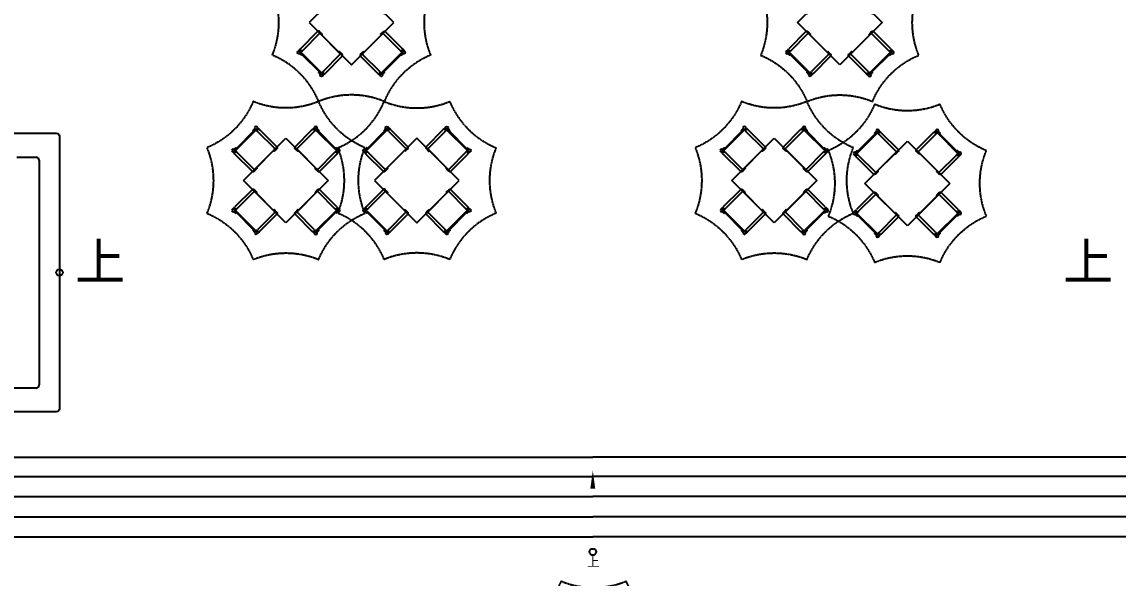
# Model space of a CAD drawing. Header units: millimetres. Extents: x -6033 to 120673, y -816267322945 to 90533.
# Drawn here: x 48032 to 65960, y 48439 to 57544 of the extents above; entities that cross this region are included whole.
import ezdxf

# ---------------------------------------------------------------- set-up
doc = ezdxf.new("R2010")
doc.units = ezdxf.units.MM
doc.linetypes.add('I-AR$0$ACAD_ISO02W100', pattern=[15, 12, -3])
for name, color, linetype in [('I-AR$0$A-stairs', 2, 'Continuous'), ('I-AR$0$FF-活动家具', 1, 'Continuous'), ('I-AR$0$ID-TEXT-HEADING-3', 3, 'Continuous'), ('I-AR$0$L-ELEV-MARK', 253, 'Continuous')]:
    doc.layers.add(name, color=color, linetype=linetype)
doc.layers.add('I-AR$0$I-SCOPE', color=252, linetype='Continuous', lineweight=35)
doc.styles.add('I-AR$0$Arial', font='ARIALUNI.ttf')
doc.styles.add('I-AR$0$MtXpl_', font='SimSun.ttf')

# ---------------------------------------------------------------- blocks, each defined once
blk = doc.blocks.new('I-AR$0$A$C5e96f56e')
at = {"layer": 'I-AR$0$L-ELEV-MARK', "color": 252, "linetype": 'I-AR$0$ACAD_ISO02W100'}
for centre, start, end in [((-990, 2390), 270, 315), ((990, 2390), 225, 270), ((-2390, 990), 315, 0), ((2390, 990), 180, 225), ((-2390, -990), 0, 45), ((2390, -990), 135, 180), ((-990, -2390), 45, 90), ((990, -2390), 90, 135)]:
    blk.add_arc(centre, 1400, start, end, dxfattribs=at)
blk = doc.blocks.new('I-AR$0$SGDFHGDH')
at = {"layer": 'I-AR$0$FF-活动家具', "lineweight": -3}
for p, q in [((270444, 259795), (270444, 260191)), ((270447, 260242), (270447, 260201)), ((270452, 260208), (270452, 260235)), ((270482, 260230), (270482, 260236)), ((270482, 260208), (270482, 260227)), ((270488, 260247), (270488, 260242)), ((270970, 260242), (270488, 260242)), ((270488, 260242), (270488, 260230)), ((270488, 260227), (270488, 260198)), ((270488, 260219), (270488, 260198)), ((270489, 260191), (270489, 259795)), ((270528, 260242), (270528, 260257)), ((270930, 260257), (270930, 260242)), ((270969, 259795), (270969, 260191)), ((270970, 260242), (270970, 260247)), ((270970, 260242), (270970, 260230)), ((270970, 260227), (270970, 260198)), ((270970, 260198), (270970, 260219)), ((270976, 260230), (270976, 260236)), ((270976, 260208), (270976, 260227)), ((270991, 260230), (270991, 260230)), ((271006, 260208), (271006, 260235)), ((271011, 260201), (271011, 260242)), ((271014, 260191), (271014, 259795)), ((271219, 259787), (270239, 259787)), ((270239, 259787), (270239, 258807)), ((270488, 259787), (270488, 259772)), ((270488, 259787), (270970, 259787)), ((270528, 259772), (270528, 259787)), ((270930, 259787), (270930, 259772)), ((270968, 259787), (270968, 259811)), ((270970, 259772), (270970, 259788)), ((271219, 258807), (271219, 259787)), ((269784, 259498), (269769, 259498)), ((269780, 259538), (269784, 259538)), ((269784, 259580), (269825, 259580)), ((269784, 259538), (269796, 259538)), ((269784, 259056), (269784, 259538)), ((269796, 259545), (269790, 259545)), ((269819, 259575), (269791, 259575)), ((269819, 259545), (269799, 259545)), ((269799, 259538), (269828, 259538)), ((269807, 259538), (269828, 259538)), ((270231, 259582), (269835, 259582)), ((269835, 259537), (270231, 259537)), ((270239, 259538), (270239, 259056)), ((270239, 259538), (270254, 259538)), ((270254, 259498), (270239, 259498)), ((271219, 259538), (271204, 259538)), ((271204, 259498), (271219, 259498)), ((271219, 259538), (271219, 259056)), ((271226, 259582), (271622, 259582)), ((271622, 259537), (271226, 259537)), ((271650, 259538), (271630, 259538)), ((271659, 259538), (271630, 259538)), ((271674, 259580), (271633, 259580)), ((271639, 259575), (271666, 259575)), ((271639, 259545), (271659, 259545)), ((271662, 259545), (271668, 259545)), ((271673, 259538), (271662, 259538)), ((271678, 259538), (271673, 259538)), ((271673, 259056), (271673, 259538)), ((271673, 259498), (271688, 259498)), ((269769, 259096), (269784, 259096)), ((269784, 259056), (269779, 259056)), ((269784, 259056), (269796, 259056)), ((269799, 259056), (269828, 259056)), ((269828, 259056), (269807, 259056)), ((270231, 259058), (269835, 259058)), ((270239, 259058), (270216, 259058)), ((270239, 259096), (270254, 259096)), ((270254, 259056), (270239, 259056)), ((271219, 259096), (271204, 259096)), ((271204, 259056), (271219, 259056)), ((271219, 259058), (271242, 259058)), ((271226, 259058), (271622, 259058)), ((271630, 259056), (271650, 259056)), ((271659, 259056), (271630, 259056)), ((271673, 259056), (271662, 259056)), ((271688, 259096), (271673, 259096)), ((271673, 259056), (271678, 259056)), ((269825, 259015), (269784, 259015)), ((269796, 259050), (269790, 259050)), ((269819, 259020), (269791, 259020)), ((269796, 259035), (269796, 259035)), ((269819, 259050), (269799, 259050)), ((269835, 259013), (270231, 259013)), ((271622, 259013), (271226, 259013)), ((271633, 259015), (271674, 259015)), ((271639, 259050), (271659, 259050)), ((271639, 259020), (271666, 259020)), ((271662, 259050), (271668, 259050)), ((271662, 259035), (271662, 259035)), ((270239, 258807), (271219, 258807)), ((270444, 258800), (270444, 258404)), ((270488, 258807), (270488, 258822)), ((270488, 258807), (270970, 258807)), ((270489, 258404), (270489, 258800)), ((270528, 258822), (270528, 258807)), ((270930, 258807), (270930, 258822)), ((270968, 258807), (270968, 258784)), ((270969, 258800), (270969, 258404)), ((270970, 258822), (270970, 258807)), ((271014, 258404), (271014, 258800)), ((270447, 258352), (270447, 258394)), ((270452, 258387), (270452, 258360)), ((270482, 258387), (270482, 258367)), ((270482, 258364), (270482, 258359)), ((270488, 258367), (270488, 258397)), ((270488, 258376), (270488, 258397)), ((270488, 258353), (270488, 258364)), ((270970, 258353), (270488, 258353)), ((270488, 258348), (270488, 258353)), ((270528, 258353), (270528, 258338)), ((270930, 258338), (270930, 258353)), ((270970, 258367), (270970, 258397)), ((270970, 258397), (270970, 258376)), ((270970, 258353), (270970, 258364)), ((270970, 258353), (270970, 258348)), ((270976, 258387), (270976, 258367)), ((270976, 258364), (270976, 258358)), ((270991, 258364), (270991, 258364)), ((271006, 258387), (271006, 258360)), ((271011, 258394), (271011, 258352))]:
    blk.add_line(p, q, dxfattribs=at)
at = {"layer": 'I-AR$0$FF-活动家具', "color": 8, "lineweight": -3}
for p, q in [((270467, 260230), (270991, 260230)), ((270470, 260227), (270988, 260227)), ((269796, 259560), (269796, 259035)), ((269799, 259557), (269799, 259038)), ((271659, 259557), (271659, 259038)), ((271662, 259560), (271662, 259035)), ((270467, 258364), (270991, 258364)), ((270470, 258367), (270988, 258367))]:
    blk.add_line(p, q, dxfattribs=at)
at = {"layer": 'I-AR$0$FF-活动家具', "lineweight": -3, "flags": 128}
for points in [[(270488, 260257), (270488, 260257), (270489, 260257), (270490, 260257), (270491, 260257), (270492, 260257), (270494, 260257), (270496, 260257), (270499, 260257), (270501, 260257), (270504, 260257), (270506, 260257), (270509, 260257), (270512, 260257), (270514, 260257), (270517, 260257), (270519, 260257), (270521, 260257), (270523, 260257), (270525, 260257), (270526, 260257), (270527, 260257), (270528, 260257), (270528, 260257), (270528, 260257)], [(270930, 260257), (270930, 260257), (270930, 260257), (270931, 260257), (270932, 260257), (270934, 260257), (270936, 260257), (270938, 260257), (270940, 260257), (270942, 260257), (270945, 260257), (270947, 260257), (270950, 260257), (270953, 260257), (270955, 260257), (270958, 260257), (270960, 260257), (270962, 260257), (270964, 260257), (270966, 260257), (270968, 260257), (270969, 260257), (270969, 260257), (270970, 260257)], [(270528, 259772), (270528, 259772), (270527, 259772), (270526, 259772), (270525, 259772), (270524, 259772), (270522, 259772), (270520, 259772), (270518, 259772), (270515, 259772), (270513, 259772), (270510, 259772), (270508, 259772), (270505, 259772), (270502, 259772), (270500, 259772), (270497, 259772), (270495, 259772), (270493, 259772), (270492, 259772), (270490, 259772), (270489, 259772), (270488, 259772), (270488, 259772), (270488, 259772)], [(270970, 259772), (270970, 259772), (270970, 259772), (270969, 259772), (270968, 259772), (270967, 259772), (270965, 259772), (270963, 259772), (270961, 259772), (270959, 259772), (270957, 259772), (270954, 259772), (270951, 259772), (270949, 259772), (270946, 259772), (270944, 259772), (270941, 259772), (270939, 259772), (270937, 259772), (270935, 259772), (270933, 259772), (270932, 259772), (270931, 259772), (270930, 259772), (270930, 259772), (270930, 259772)], [(271204, 259498), (271204, 259498), (271204, 259499), (271204, 259500), (271204, 259501), (271204, 259502), (271204, 259504), (271204, 259506), (271204, 259508), (271204, 259511), (271204, 259513), (271204, 259516), (271204, 259519), (271204, 259521), (271204, 259524), (271204, 259526), (271204, 259529), (271204, 259531), (271204, 259533), (271204, 259535), (271204, 259536), (271204, 259537), (271204, 259538), (271204, 259538), (271204, 259538)], [(271688, 259538), (271688, 259538), (271688, 259537), (271688, 259537), (271688, 259535), (271688, 259534), (271688, 259532), (271688, 259530), (271688, 259528), (271688, 259525), (271688, 259523), (271688, 259520), (271688, 259517), (271688, 259515), (271688, 259512), (271688, 259510), (271688, 259507), (271688, 259505), (271688, 259503), (271688, 259502), (271688, 259500), (271688, 259499), (271688, 259499), (271688, 259498), (271688, 259498)], [(271204, 259056), (271204, 259056), (271204, 259057), (271204, 259057), (271204, 259058), (271204, 259059), (271204, 259061), (271204, 259063), (271204, 259065), (271204, 259067), (271204, 259069), (271204, 259072), (271204, 259075), (271204, 259077), (271204, 259080), (271204, 259083), (271204, 259085), (271204, 259087), (271204, 259090), (271204, 259091), (271204, 259093), (271204, 259094), (271204, 259095), (271204, 259096), (271204, 259096), (271204, 259096)], [(271688, 259096), (271688, 259096), (271688, 259096), (271688, 259095), (271688, 259094), (271688, 259092), (271688, 259090), (271688, 259088), (271688, 259086), (271688, 259084), (271688, 259081), (271688, 259079), (271688, 259076), (271688, 259073), (271688, 259071), (271688, 259068), (271688, 259066), (271688, 259064), (271688, 259062), (271688, 259060), (271688, 259059), (271688, 259058), (271688, 259057), (271688, 259057)]]:
    blk.add_lwpolyline(points, dxfattribs=at)
at = {"layer": 'I-AR$0$FF-活动家具', "lineweight": -3}
for points in [[(269769, 259538), (269769, 259538), (269769, 259537), (269769, 259537), (269769, 259535), (269769, 259534), (269769, 259532), (269769, 259530), (269769, 259528), (269769, 259525), (269769, 259523), (269769, 259520), (269769, 259517), (269769, 259515), (269769, 259512), (269769, 259510), (269769, 259507), (269769, 259505), (269769, 259503), (269769, 259502), (269769, 259500), (269769, 259499), (269769, 259499), (269769, 259498), (269769, 259498)], [(270254, 259498), (270254, 259498), (270254, 259499), (270254, 259500), (270254, 259501), (270254, 259502), (270254, 259504), (270254, 259506), (270254, 259508), (270254, 259511), (270254, 259513), (270254, 259516), (270254, 259519), (270254, 259521), (270254, 259524), (270254, 259526), (270254, 259529), (270254, 259531), (270254, 259533), (270254, 259535), (270254, 259536), (270254, 259537), (270254, 259538), (270254, 259538), (270254, 259538)], [(269769, 259096), (269769, 259096), (269769, 259096), (269769, 259095), (269769, 259094), (269769, 259092), (269769, 259090), (269769, 259088), (269769, 259086), (269769, 259084), (269769, 259081), (269769, 259079), (269769, 259076), (269769, 259073), (269769, 259071), (269769, 259068), (269769, 259066), (269769, 259064), (269769, 259062), (269769, 259060), (269769, 259059), (269769, 259058), (269769, 259057), (269769, 259057)], [(270254, 259056), (270254, 259056), (270254, 259057), (270254, 259057), (270254, 259058), (270254, 259059), (270254, 259061), (270254, 259063), (270254, 259065), (270254, 259067), (270254, 259069), (270254, 259072), (270254, 259075), (270254, 259077), (270254, 259080), (270254, 259083), (270254, 259085), (270254, 259087), (270254, 259090), (270254, 259091), (270254, 259093), (270254, 259094), (270254, 259095), (270254, 259096), (270254, 259096), (270254, 259096)], [(270528, 258822), (270528, 258822), (270527, 258822), (270526, 258822), (270525, 258822), (270524, 258822), (270522, 258822), (270520, 258822), (270518, 258822), (270515, 258822), (270513, 258822), (270510, 258822), (270508, 258822), (270505, 258822), (270502, 258822), (270500, 258822), (270497, 258822), (270495, 258822), (270493, 258822), (270492, 258822), (270490, 258822), (270489, 258822), (270488, 258822), (270488, 258822), (270488, 258822)], [(270970, 258822), (270970, 258822), (270970, 258822), (270969, 258822), (270968, 258822), (270967, 258822), (270965, 258822), (270963, 258822), (270961, 258822), (270959, 258822), (270957, 258822), (270954, 258822), (270951, 258822), (270949, 258822), (270946, 258822), (270944, 258822), (270941, 258822), (270939, 258822), (270937, 258822), (270935, 258822), (270933, 258822), (270932, 258822), (270931, 258822), (270930, 258822), (270930, 258822), (270930, 258822)], [(270488, 258338), (270488, 258338), (270489, 258338), (270490, 258338), (270491, 258338), (270492, 258338), (270494, 258338), (270496, 258338), (270499, 258338), (270501, 258338), (270504, 258338), (270506, 258338), (270509, 258338), (270512, 258338), (270514, 258338), (270517, 258338), (270519, 258338), (270521, 258338), (270523, 258338), (270525, 258338), (270526, 258338), (270527, 258338), (270528, 258338), (270528, 258338), (270528, 258338)], [(270930, 258338), (270930, 258338), (270930, 258338), (270931, 258338), (270932, 258338), (270934, 258338), (270936, 258338), (270938, 258338), (270940, 258338), (270942, 258338), (270945, 258338), (270947, 258338), (270950, 258338), (270953, 258338), (270955, 258338), (270958, 258338), (270960, 258338), (270962, 258338), (270964, 258338), (270966, 258338), (270968, 258338), (270969, 258338), (270969, 258338), (270970, 258338)]]:
    blk.add_lwpolyline(points, dxfattribs=at)
for centre in [(270467, 260252), (270991, 260252), (269774, 259560), (271684, 259560), (269774, 259035), (271684, 259035), (270467, 258342), (270991, 258342)]:
    blk.add_circle(centre, 22, dxfattribs=at)
for centre, radius, start, end in [((270467, 260191), 22.5, 0, 180), ((270470, 260252), 25, 180, 269.9997), ((270991, 260191), 22.5, 0, 180), ((270988, 260252), 25, 270.0003, 0), ((270467, 259795), 22.5, 180, 0), ((270991, 259795), 22.5, 180, 0), ((269774, 259557), 25, 0.0003, 90), ((269835, 259560), 22.5, 90, 270), ((270231, 259560), 22.5, 270, 90), ((271226, 259560), 22.5, 90, 270), ((271622, 259560), 22.5, 270, 90), ((271684, 259557), 25, 90, 179.9997), ((269835, 259035), 22.5, 90, 270), ((270231, 259035), 22.5, 270, 90), ((271226, 259035), 22.5, 90, 270), ((271622, 259035), 22.5, 270, 90), ((269774, 259038), 25, 270, 359.9997), ((271684, 259038), 25, 180.0003, 270), ((270467, 258800), 22.5, 0, 180), ((270991, 258800), 22.5, 0, 180), ((270467, 258404), 22.5, 180, 0), ((270470, 258342), 25, 90.0003, 180), ((270991, 258404), 22.5, 180, 0), ((270988, 258342), 25, 0, 89.9997)]:
    blk.add_arc(centre, radius, start, end, dxfattribs=at)
blk = doc.blocks.new('I-AR')
at = {"layer": 'I-AR$0$I-SCOPE'}
h = blk.add_hatch(dxfattribs=at)
h.set_pattern_fill('ANSI31', color=256, scale=200)
h.paths.add_polyline_path([(63300, 72640), (66630, 72640), (66630, 70889), (90600, 70890), (90600, 66390), (96650, 66390), (96650, 24876), (18340, 24876), (18340, 66390), (48090, 66390), (48090, 72640), (51400, 72640), (51400, 72650), (52870, 72650), (52870, 72640), (55240, 72640), (55240, 72790), (59460, 72790), (59460, 72640), (61830, 72640), (61830, 72650), (63300, 72650)], flags=16)
h.paths.add_polyline_path([(7330, 0), (7330, -1770), (11180, -1770), (11180, 0), (18450, 0), (18450, 2900), (27550, 2900), (27550, 18090), (37037, 18090), (37037, 17350), (96200, 17350), (96200, 18120), (114640, 18120), (114640, 84500), (0, 84500), (0, 0)])
at = {"layer": 'I-AR$0$A-stairs'}
for p, q in [((47950, 55329), (48265, 55329)), ((48315, 55279), (48315, 51600)), ((48265, 51550), (47833, 51550)), ((47515, 50418), (57369, 50418)), ((67224, 50418), (57369, 50418)), ((47515, 50103), (57369, 50103)), ((67224, 50103), (57369, 50103)), ((47515, 49773), (57369, 49773)), ((67224, 49773), (57369, 49773)), ((47515, 49443), (57369, 49443)), ((67224, 49443), (57369, 49443)), ((47515, 49113), (57369, 49113)), ((67224, 49113), (57369, 49113))]:
    blk.add_line(p, q, dxfattribs=at)
blk.add_lwpolyline([(47651, 55722), (48595, 55722, -0.414214), (48645, 55672), (48645, 51210, -0.414214), (48595, 51160), (47141, 51160, -0.414214), (46941, 51360), (46941, 51756)], format="xyb", dxfattribs=at)
for centre, start, end in [((48265, 55279), 0, 90), ((48265, 51600), 270, 0)]:
    blk.add_arc(centre, 50, start, end, dxfattribs=at)
at = {"layer": 'I-AR$0$L-ELEV-MARK'}
for points in [[(48645, 53441, 0, 0, 0), (47950, 53441, 0, 0, -0.19822), (44930, 54606, 0, 80, 0), (45160, 54413, 0, 0, 0)], [(57369, 48866, 0, 0, 0), (57369, 50203, 0, 80, 0), (57369, 49903, 0, 0, 0)]]:
    blk.add_lwpolyline(points, format="xyseb", dxfattribs=at)
for centre in [(48645, 53441), (57369, 48866)]:
    blk.add_circle(centre, 53.9, dxfattribs=at)
at = {"layer": 'I-AR$0$FF-活动家具', "lineweight": -3, "rotation": 225.0000000000001}
for p in [(61505, 432320), (62576, 429733)]:
    blk.add_blockref('I-AR$0$SGDFHGDH', p, dxfattribs=at)
at = {"layer": 'I-AR$0$FF-活动家具', "lineweight": -3, "xscale": -1, "rotation": 134.9999999999999}
for p in [(53325, 432320), (44267, 429733), (52254, 429733), (54430, 429686)]:
    blk.add_blockref('I-AR$0$SGDFHGDH', p, dxfattribs=at)
at = {"layer": 'I-AR$0$L-ELEV-MARK', "rotation": 157.5}
for p in [(53422, 57535), (54493, 54948)]:
    blk.add_blockref('I-AR$0$A$C5e96f56e', p, dxfattribs=at)
at = {"layer": 'I-AR$0$L-ELEV-MARK'}
for p, xscale, rotation in [((61408, 57535), -1, 202.4999999999999), ((52350, 54948), -1, 202.4999999999999), ((60337, 54948), -1, 202.4999999999999), ((62513, 54901), -1, 202.4999999999999), ((57383, 47091), -0.9999999999999992, 202.5)]:
    blk.add_blockref('I-AR$0$A$C5e96f56e', p, dxfattribs=dict(at, xscale=xscale, rotation=rotation))
at = {"layer": 'I-AR$0$ID-TEXT-HEADING-3'}
for height, style, p in [(600, 'I-AR$0$MtXpl_', (48905, 53320)), (600, 'I-AR$0$MtXpl_', (65060, 53320)), (150, 'I-AR$0$Arial', (57275, 48630))]:
    blk.add_text('上', height=height, dxfattribs=dict(at, style=style)).set_placement(p)

msp = doc.modelspace()

# ---------------------------------------------------------------- block references
msp.add_blockref('I-AR', (0, 0))

doc.saveas('drawing.dxf')
